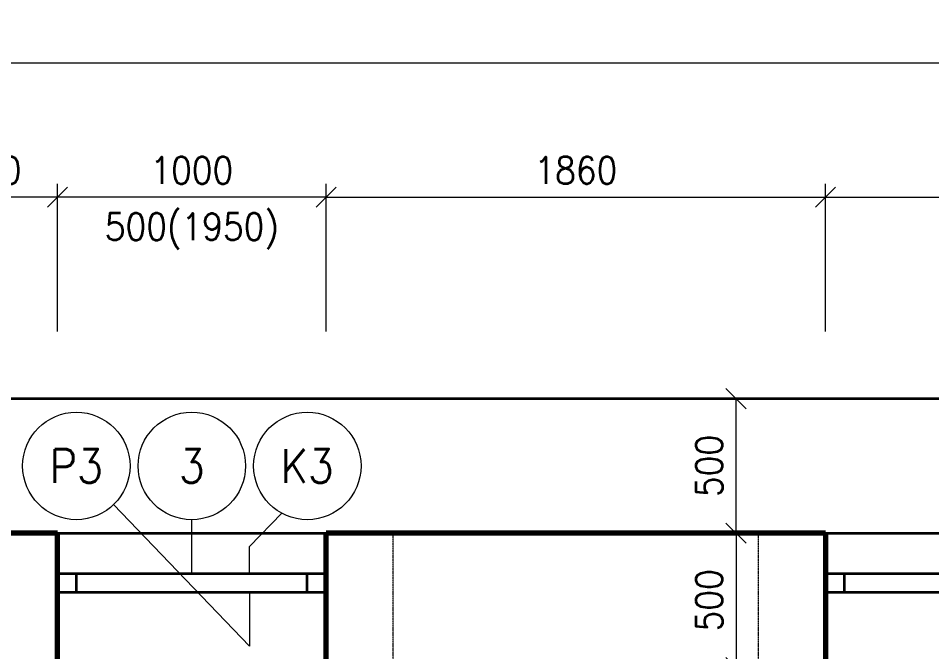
# Model space of a CAD drawing. Header units: inches. Extents: x 9237 to 46843, y 639 to 18394.
# Drawn here: x 13407 to 16808, y 16037 to 18394 of the extents above; entities that cross this region are included whole.
import ezdxf

# ---------------------------------------------------------------- set-up
doc = ezdxf.new("R2010")
doc.units = ezdxf.units.IN
doc.header["$LTSCALE"] = 0.25
doc.header["$MEASUREMENT"] = 0
doc.linetypes.add('ACAD_ISO05W100', pattern=[33, 24, -3, 0, -3, 0, -3])
for name, color, linetype, lineweight in [('0.18', 51, 'Continuous', 18), ('0.25', 255, 'Continuous', 25), ('0.35', 6, 'Continuous', 35), ('0.7', 30, 'Continuous', 70)]:
    doc.layers.add(name, color=color, linetype=linetype, lineweight=lineweight)
doc.styles.add('MyTextStyle', font='romans.shx', dxfattribs={"width": 0.9})
doc.dimstyles.new('Standard SK ext', dxfattribs={"dimtxt": 100, "dimasz": 75, "dimexe": 50, "dimexo": 0, "dimgap": 50, "dimtad": 1, "dimdec": 0, "dimrnd": 5, "dimzin": 0, "dimdsep": 46, "dimtxsty": 'MyTextStyle', "dimblk": 'OBLIQUE', "dimcen": 0, "dimclrd": 51, "dimclre": 51, "dimadec": 0, "dimazin": 0, "dimtfac": 1, "dimtdec": 0, "dimtofl": 0, "dimtmove": 0, "dimatfit": 2, "dimfxl": 500, "dimfxlon": 1, "dimtolj": 1, "dimtzin": 0, "dimlwd": 18, "dimlwe": 18, "dimarcsym": 0})
doc.dimstyles.new('Standard SK int', dxfattribs={"dimtxt": 100, "dimasz": 75, "dimexe": 50, "dimexo": 0, "dimgap": 50, "dimtad": 1, "dimdec": 0, "dimrnd": 5, "dimzin": 0, "dimtxsty": 'MyTextStyle', "dimblk": 'OBLIQUE', "dimcen": 0, "dimclrd": 51, "dimclre": 51, "dimadec": 0, "dimazin": 1, "dimtm": 1e-09, "dimtfac": 1, "dimtdec": 0, "dimtofl": 0, "dimtmove": 0, "dimatfit": 2, "dimfxl": 50, "dimfxlon": 1, "dimtfill": 1, "dimtfillclr": 250, "dimtolj": 1, "dimtzin": 0, "dimlwd": 18, "dimlwe": 18, "dimarcsym": 0})

# ---------------------------------------------------------------- blocks, each defined once
blk = doc.blocks.new('_Oblique')
at = {"color": 0, "linetype": 'ByBlock', "lineweight": -2}
blk.add_line((-0.5, -0.5), (0.5, 0.5), dxfattribs=at)
blk = doc.blocks.new('*D14')
at = {"layer": '0.25', "color": 51, "linetype": 'Continuous', "lineweight": 18, "transparency": 16777216}
for p, q in [((16129.5, 16478.6), (16029.5, 16478.6)), ((16079.5, 16478.6), (16079.5, 15978.6)), ((16129.5, 15978.6), (16029.5, 15978.6))]:
    blk.add_line(p, q, dxfattribs=at)
at = {"layer": 'Defpoints', "color": 0, "transparency": 16777216}
for p in [(16413.1, 16478.6), (16079.5, 15978.6), (16413.1, 15978.6)]:
    blk.add_point(p, dxfattribs=at)
at = {"layer": '0.25', "color": 51, "lineweight": 18, "transparency": 16777216, "xscale": 75, "yscale": 75, "zscale": 75}
for p, rotation in [((16079.5, 16478.6), 90), ((16079.5, 15978.6), 270)]:
    blk.add_blockref('_Oblique', p, dxfattribs=dict(at, rotation=rotation))
at = {"layer": '0.25', "color": 0, "transparency": 16777216, "insert": (15979.5, 16228.6), "char_height": 100, "attachment_point": 5, "rotation": 90, "style": 'MyTextStyle', "bg_fill": 3, "box_fill_scale": 1.25, "bg_fill_color": 256, "bg_fill_true_color": 13158600, "bg_fill_transparency": 0}
blk.add_mtext('\\A1;500', dxfattribs=at)
blk = doc.blocks.new('*D35')
at = {"layer": '0.25', "color": 51, "linetype": 'Continuous', "lineweight": 18, "ltscale": 2, "transparency": 16777216}
for p, q in [((14553.1, 17228.6), (14553.1, 17778.6)), ((16413.1, 17228.6), (16413.1, 17778.6)), ((14553.1, 17728.6), (16413.1, 17728.6))]:
    blk.add_line(p, q, dxfattribs=at)
at = {"layer": 'Defpoints', "color": 0, "ltscale": 2, "transparency": 16777216}
for p in [(16413.1, 17728.6), (14553.1, 16478.6), (16413.1, 16478.6)]:
    blk.add_point(p, dxfattribs=at)
at = {"layer": '0.25', "color": 51, "lineweight": 18, "ltscale": 2, "transparency": 16777216, "xscale": 75, "yscale": 75, "zscale": 75, "rotation": 180}
blk.add_blockref('_Oblique', (14553.1, 17728.6), dxfattribs=at)
at = {"layer": '0.25', "color": 51, "lineweight": 18, "ltscale": 2, "transparency": 16777216, "xscale": 75, "yscale": 75, "zscale": 75}
blk.add_blockref('_Oblique', (16413.1, 17728.6), dxfattribs=at)
at = {"layer": '0.25', "color": 0, "ltscale": 2, "transparency": 16777216, "insert": (15483.1, 17828.6), "char_height": 100, "attachment_point": 5, "style": 'MyTextStyle'}
blk.add_mtext('\\A1;1860', dxfattribs=at)
blk = doc.blocks.new('*D36')
at = {"layer": '0.25', "color": 51, "linetype": 'Continuous', "lineweight": 18, "ltscale": 2, "transparency": 16777216}
for p, q in [((16413.1, 17228.6), (16413.1, 17778.6)), ((17913.1, 17228.6), (17913.1, 17778.6)), ((16413.1, 17728.6), (17913.1, 17728.6))]:
    blk.add_line(p, q, dxfattribs=at)
at = {"layer": 'Defpoints', "color": 0, "ltscale": 2, "transparency": 16777216}
for p in [(17913.1, 17728.6), (16413.1, 16478.6), (17913.1, 16478.6)]:
    blk.add_point(p, dxfattribs=at)
at = {"layer": '0.25', "color": 51, "lineweight": 18, "ltscale": 2, "transparency": 16777216, "xscale": 75, "yscale": 75, "zscale": 75, "rotation": 180}
blk.add_blockref('_Oblique', (16413.1, 17728.6), dxfattribs=at)
at = {"layer": '0.25', "color": 51, "lineweight": 18, "ltscale": 2, "transparency": 16777216, "xscale": 75, "yscale": 75, "zscale": 75}
blk.add_blockref('_Oblique', (17913.1, 17728.6), dxfattribs=at)
at = {"layer": '0.25', "color": 0, "ltscale": 2, "transparency": 16777216, "char_height": 100, "attachment_point": 5, "style": 'MyTextStyle'}
for s, insert in [('\\A1;1500', (17163.1, 17828.6)), ('\\A1;1500(950)', (17163.1, 17602.4))]:
    blk.add_mtext(s, dxfattribs=dict(at, insert=insert))
blk = doc.blocks.new('*D40')
at = {"layer": '0.25', "color": 51, "linetype": 'Continuous', "lineweight": 18, "ltscale": 2, "transparency": 16777216}
for p, q in [((11153.1, 17728.6), (11153.1, 18278.6)), ((23413.1, 17728.6), (23413.1, 18278.6)), ((11153.1, 18228.6), (23413.1, 18228.6))]:
    blk.add_line(p, q, dxfattribs=at)
at = {"layer": 'Defpoints', "color": 0, "ltscale": 2, "transparency": 16777216}
for p in [(23413.1, 18228.6), (11153.1, 16978.6), (23413.1, 16478.6)]:
    blk.add_point(p, dxfattribs=at)
at = {"layer": '0.25', "color": 51, "lineweight": 18, "ltscale": 2, "transparency": 16777216, "xscale": 75, "yscale": 75, "zscale": 75, "rotation": 180}
blk.add_blockref('_Oblique', (11153.1, 18228.6), dxfattribs=at)
at = {"layer": '0.25', "color": 51, "lineweight": 18, "ltscale": 2, "transparency": 16777216, "xscale": 75, "yscale": 75, "zscale": 75}
blk.add_blockref('_Oblique', (23413.1, 18228.6), dxfattribs=at)
at = {"layer": '0.25', "color": 0, "ltscale": 2, "transparency": 16777216, "insert": (17283.1, 18328.6), "char_height": 100, "attachment_point": 5, "style": 'MyTextStyle'}
blk.add_mtext('\\A1;12260', dxfattribs=at)
blk = doc.blocks.new('*D77')
at = {"layer": '0.25', "color": 51, "linetype": 'Continuous', "lineweight": 18, "ltscale": 2, "transparency": 16777216}
for p, q in [((16029.5, 16978.6), (16129.5, 16978.6)), ((16079.5, 16478.6), (16079.5, 16978.6)), ((16129.5, 16478.6), (16029.5, 16478.6))]:
    blk.add_line(p, q, dxfattribs=at)
at = {"layer": 'Defpoints', "color": 0, "ltscale": 2, "transparency": 16777216}
for p in [(10653.1, 16978.6), (16079.5, 16978.6), (16413.1, 16478.6)]:
    blk.add_point(p, dxfattribs=at)
at = {"layer": '0.25', "color": 51, "lineweight": 18, "ltscale": 2, "transparency": 16777216, "xscale": 75, "yscale": 75, "zscale": 75}
for p, rotation in [((16079.5, 16978.6), 90), ((16079.5, 16478.6), 270)]:
    blk.add_blockref('_Oblique', p, dxfattribs=dict(at, rotation=rotation))
at = {"layer": '0.25', "color": 0, "ltscale": 2, "transparency": 16777216, "insert": (15979.5, 16728.6), "char_height": 100, "attachment_point": 5, "rotation": 90, "style": 'MyTextStyle', "bg_fill": 3, "box_fill_scale": 1.25, "bg_fill_color": 256, "bg_fill_true_color": 13158600, "bg_fill_transparency": 0}
blk.add_mtext('\\A1;500', dxfattribs=at)
blk = doc.blocks.new('*D86')
at = {"layer": '0.25', "color": 51, "linetype": 'Continuous', "lineweight": 18, "ltscale": 2, "transparency": 16777216}
for p, q in [((13553.1, 17228.6), (13553.1, 17778.6)), ((14553.1, 17228.6), (14553.1, 17778.6)), ((14553.1, 17728.6), (13553.1, 17728.6))]:
    blk.add_line(p, q, dxfattribs=at)
at = {"layer": 'Defpoints', "color": 0, "ltscale": 2, "transparency": 16777216}
for p in [(13553.1, 17728.6), (13553.1, 16478.6), (14553.1, 16478.6)]:
    blk.add_point(p, dxfattribs=at)
at = {"layer": '0.25', "color": 51, "lineweight": 18, "ltscale": 2, "transparency": 16777216, "xscale": 75, "yscale": 75, "zscale": 75, "rotation": 180}
blk.add_blockref('_Oblique', (13553.1, 17728.6), dxfattribs=at)
at = {"layer": '0.25', "color": 51, "lineweight": 18, "ltscale": 2, "transparency": 16777216, "xscale": 75, "yscale": 75, "zscale": 75}
blk.add_blockref('_Oblique', (14553.1, 17728.6), dxfattribs=at)
at = {"layer": '0.25', "color": 0, "ltscale": 2, "transparency": 16777216, "char_height": 100, "attachment_point": 5, "style": 'MyTextStyle'}
for s, insert in [('\\A1;1000', (14053.1, 17828.6)), ('\\A1;500(1950)', (14053.1, 17602.4))]:
    blk.add_mtext(s, dxfattribs=dict(at, insert=insert))
blk = doc.blocks.new('*D87')
at = {"layer": '0.25', "color": 51, "linetype": 'Continuous', "lineweight": 18, "ltscale": 2, "transparency": 16777216}
for p, q in [((13053.1, 17228.6), (13053.1, 17778.6)), ((13553.1, 17228.6), (13553.1, 17778.6)), ((13553.1, 17728.6), (13053.1, 17728.6))]:
    blk.add_line(p, q, dxfattribs=at)
at = {"layer": 'Defpoints', "color": 0, "ltscale": 2, "transparency": 16777216}
for p in [(13053.1, 17728.6), (13053.1, 16478.6), (13553.1, 16478.6)]:
    blk.add_point(p, dxfattribs=at)
at = {"layer": '0.25', "color": 51, "lineweight": 18, "ltscale": 2, "transparency": 16777216, "xscale": 75, "yscale": 75, "zscale": 75, "rotation": 180}
blk.add_blockref('_Oblique', (13053.1, 17728.6), dxfattribs=at)
at = {"layer": '0.25', "color": 51, "lineweight": 18, "ltscale": 2, "transparency": 16777216, "xscale": 75, "yscale": 75, "zscale": 75}
blk.add_blockref('_Oblique', (13553.1, 17728.6), dxfattribs=at)
at = {"layer": '0.25', "color": 0, "ltscale": 2, "transparency": 16777216, "insert": (13303.1, 17828.6), "char_height": 100, "attachment_point": 5, "style": 'MyTextStyle'}
blk.add_mtext('\\A1;500', dxfattribs=at)

msp = doc.modelspace()

# ---------------------------------------------------------------- linework, layer by layer
at = {"layer": '0.18', "ltscale": 2}
msp.add_line((14268.1, 16258.6), (14268.1, 16058.6), dxfattribs=at)
at = {"layer": '0.35'}
for p, q in [((23913.1, 16978.6), (10653.1, 16978.6)), ((16413.1, 16478.6), (17913.1, 16478.6)), ((13553.1, 16328.6), (14553.1, 16328.6)), ((13623.1, 16258.6), (13623.1, 16328.6)), ((14483.1, 16258.6), (14483.1, 16328.6)), ((16413.1, 16328.6), (17913.1, 16328.6)), ((16483.1, 16258.6), (16483.1, 16328.6)), ((13553.1, 16258.6), (14553.1, 16258.6)), ((16413.1, 16258.6), (17913.1, 16258.6))]:
    msp.add_line(p, q, dxfattribs=at)
at = {"layer": '0.7'}
for p, q in [((13553.1, 16478.6), (13053.1, 16478.6)), ((16413.1, 16478.6), (14553.1, 16478.6)), ((16413.1, 16478.6), (16413.1, 15978.6))]:
    msp.add_line(p, q, dxfattribs=at)

# ---------------------------------------------------------------- next in the draw order: dimensions: what is measured, and where the dimension line sits
at = {"layer": '0.25'}
dim = msp.add_linear_dim(base=(16079.5, 15978.6), p1=(16413.1, 16478.6), p2=(16413.1, 15978.6), angle=90, dimstyle='Standard SK int', dxfattribs=at)
dim.commit()
dim.dimension.update_dxf_attribs({"geometry": '*D14', "text_midpoint": (15979.5, 16228.6)})

# ---------------------------------------------------------------- next in the draw order: linework, layer by layer
at = {"layer": '0.18', "linetype": 'ACAD_ISO05W100'}
msp.add_line((16163.1, 15978.6), (16163.1, 16478.6), dxfattribs=at)

# ---------------------------------------------------------------- next in the draw order: dimensions: what is measured, and where the dimension line sits
at = {"layer": '0.25', "ltscale": 2}
for base, p1, p2, picture, middle in [((23413.1, 18228.6), (11153.1, 16978.6), (23413.1, 16478.6), '*D40', (17283.1, 18328.6)), ((16413.1, 17728.6), (14553.1, 16478.6), (16413.1, 16478.6), '*D35', (15483.1, 17828.6))]:
    dim = msp.add_linear_dim(base=base, p1=p1, p2=p2, dimstyle='Standard SK ext', override={"dimtmove": 1}, dxfattribs=at)
    dim.commit()
    dim.dimension.update_dxf_attribs({"geometry": picture, "text_midpoint": middle})
dim = msp.add_linear_dim(base=(17913.1, 17728.6), p1=(16413.1, 16478.6), p2=(17913.1, 16478.6), text='<>\\X1500(950)', dimstyle='Standard SK ext', override={"dimtmove": 1}, dxfattribs=at)
dim.commit()
dim.dimension.update_dxf_attribs({"geometry": '*D36', "text_midpoint": (17163.1, 17728.6)})

# ---------------------------------------------------------------- next in the draw order: dimensions: what is measured, and where the dimension line sits
dim = msp.add_linear_dim(base=(16079.5, 16978.6), p1=(16413.1, 16478.6), p2=(10653.1, 16978.6), angle=90, dimstyle='Standard SK int', override={"dimtmove": 1}, dxfattribs=at)
dim.commit()
dim.dimension.update_dxf_attribs({"geometry": '*D77', "text_midpoint": (15979.5, 16728.6)})

# ---------------------------------------------------------------- next in the draw order: linework, layer by layer
at = {"layer": '0.18', "ltscale": 2}
for p, q in [((14268.1, 16058.6), (13761.8, 16584.5)), ((14268.1, 16428.6), (14388.4, 16552.4)), ((14053.1, 16328.6), (14053.1, 16528.6)), ((14268.1, 16328.6), (14268.1, 16428.6))]:
    msp.add_line(p, q, dxfattribs=at)
at = {"layer": '0.18', "linetype": 'ACAD_ISO05W100'}
msp.add_line((14803.1, 15978.6), (14803.1, 16478.6), dxfattribs=at)
at = {"layer": '0.18', "ltscale": 2}
for centre in [(13623.1, 16728.6), (14053.1, 16728.6), (14483.1, 16728.6)]:
    msp.add_circle(centre, 200, dxfattribs=at)
at = {"layer": '0.35', "ltscale": 2}
msp.add_line((13553.1, 16478.6), (14553.1, 16478.6), dxfattribs=at)
at = {"layer": '0.7', "ltscale": 2}
for p, q in [((13553.1, 15978.6), (13553.1, 16478.6)), ((14553.1, 15978.6), (14553.1, 16478.6))]:
    msp.add_line(p, q, dxfattribs=at)

# ---------------------------------------------------------------- next in the draw order: texts
at = {"layer": '0.25', "ltscale": 2, "char_height": 125, "attachment_point": 5, "style": 'MyTextStyle'}
for s, insert in [('{\\Fromans|c238;P3}', (13623.1, 16728.6)), ('{\\Fromans|c238;3}', (14053.1, 16728.6)), ('{\\Fromans|c238;K3}', (14483.1, 16728.6))]:
    msp.add_mtext_dynamic_manual_height_columns(s, width=100, gutter_width=500, heights=[0], dxfattribs=dict(at, insert=insert))

# ---------------------------------------------------------------- next in the draw order: dimensions: what is measured, and where the dimension line sits
at = {"layer": '0.25', "ltscale": 2}
dim = msp.add_linear_dim(base=(13053.1, 17728.6), p1=(13553.1, 16478.6), p2=(13053.1, 16478.6), dimstyle='Standard SK ext', override={"dimtmove": 1}, dxfattribs=at)
dim.commit()
dim.dimension.update_dxf_attribs({"geometry": '*D87', "text_midpoint": (13303.1, 17828.6)})
dim = msp.add_linear_dim(base=(13553.1, 17728.6), p1=(14553.1, 16478.6), p2=(13553.1, 16478.6), text='<>\\X500(1950)', dimstyle='Standard SK ext', override={"dimtmove": 1}, dxfattribs=at)
dim.commit()
dim.dimension.update_dxf_attribs({"geometry": '*D86', "text_midpoint": (14053.1, 17728.6)})

doc.saveas('drawing.dxf')
